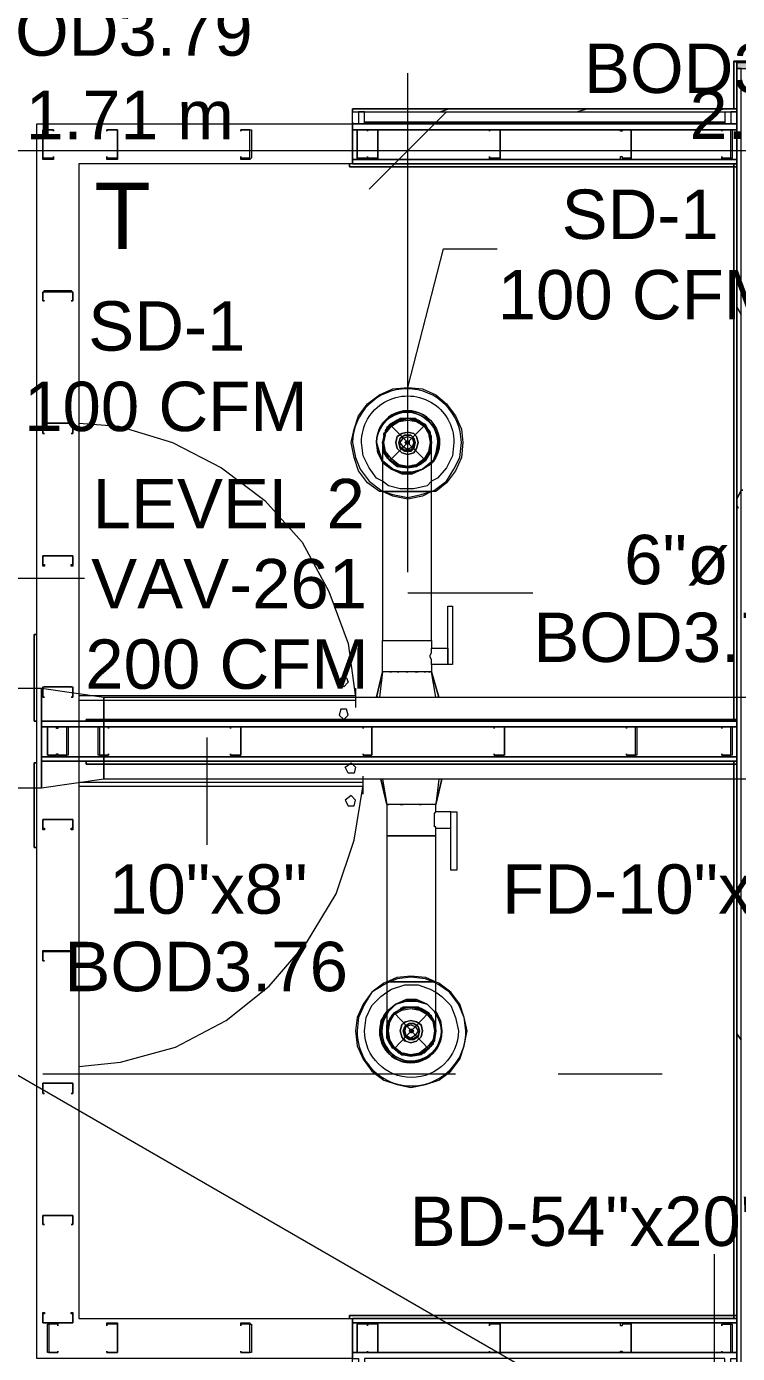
# Model space of a CAD drawing. Header units: metres. Extents: x -2 to 207, y -8 to 52.
# Drawn here: x 52.139 to 54.327, y 40.708 to 44.789 of the extents above; entities that cross this region are included whole.
import ezdxf

# ---------------------------------------------------------------- set-up
doc = ezdxf.new("R2010")
doc.units = ezdxf.units.M
doc.layers.add('HVAC - Ductos', color=5, linetype='Continuous', lineweight=0)
doc.layers.add('PDF_Text', color=7, linetype='Continuous', lineweight=0)
doc.layers.add('PDF_Geometry', color=7, linetype='Continuous', lineweight=0, true_color=0xaaaaaa)
doc.layers.add('PDF_Solid Fills', color=7, linetype='Continuous', lineweight=0, true_color=0xffffff)
doc.styles.add('PDF Helvetica', font='')
doc.styles.get('PDF Helvetica').set_extended_font_data('Helvetica')

msp = doc.modelspace()

# ---------------------------------------------------------------- hatches: boundary and pattern name
at = {"layer": 'PDF_Solid Fills', "lineweight": 0, "transparency": 33554559}
msp.add_hatch(color=256, dxfattribs=at).paths.add_polyline_path([(54.3245, 44.6597), (57.2019, 44.6597), (57.2019, 44.4764), (57.202, 44.4764), (57.2155, 44.481), (57.2201, 44.6595), (57.2201, 44.6597), (57.2155, 44.6597), (57.2064, 44.6505), (57.2064, 44.6551), (57.211, 44.6597), (57.2155, 44.678), (54.3245, 44.678)])

# ---------------------------------------------------------------- linework, layer by layer
at = {"layer": 'HVAC - Ductos', "lineweight": 0}
for points in [[(53.312, 43.111), (53.312, 44.4077), (53.312, 44.6459)], [(53.4311, 44.5268), (53.312, 44.4077), (53.1929, 44.2886)], [(7.582, 44.4077), (9.0436, 44.4077), (12.4157, 44.4077), (13.1718, 44.4077), (14.67, 44.4077), (18.0558, 44.4077), (21.6112, 44.4077), (22.3672, 44.4077), (24.0807, 44.4077), (25.9547, 44.4077), (28.3097, 44.4077), (31.2786, 44.4077), (32.8868, 44.4077), (36.7996, 44.4077), (40.607, 44.4077), (44.0845, 44.4077), (47.0625, 44.4077), (48.5791, 44.4077), (49.2022, 44.4077), (51.5984, 44.4077), (53.312, 44.4077), (55.6808, 44.4077), (58.6359, 44.4077)], [(53.312, 43.6792), (53.422, 44.1053), (53.5869, 44.1053)], [(53.2387, 43.5325), (53.2341, 43.5097), (53.2433, 43.4775), (53.257, 43.4547), (53.2799, 43.4363), (53.312, 43.4317), (53.3395, 43.4363), (53.3669, 43.4547), (53.3395, 43.4363), (53.312, 43.4317), (53.2799, 43.4363), (53.257, 43.4547), (53.2387, 43.4775), (53.2341, 43.5097), (53.2433, 43.5371), (53.257, 43.5646), (53.2799, 43.5784), (53.2845, 43.5784), (53.312, 43.583), (53.3349, 43.5784), (53.312, 43.583), (53.2845, 43.5784)], [(53.3624, 43.5646), (53.3441, 43.5784), (53.3395, 43.5784), (53.312, 43.583), (53.2937, 43.583), (53.2753, 43.5738), (53.257, 43.5646), (53.2433, 43.5463), (53.2387, 43.5279), (53.2341, 43.5097), (53.2341, 43.5005), (53.2387, 43.4867), (53.2433, 43.4684), (53.257, 43.4547), (53.2433, 43.4775), (53.2387, 43.4775), (53.2387, 43.4821)], [(53.2433, 43.5417), (53.2387, 43.5371), (53.2387, 43.5325), (53.2387, 43.5371), (53.2433, 43.5417), (53.2433, 43.5463), (53.257, 43.5646), (53.2753, 43.5738), (53.2799, 43.5784), (53.2845, 43.5784), (53.2937, 43.583), (53.312, 43.583), (53.3303, 43.583), (53.3395, 43.5784)], [(53.2387, 43.5371), (53.2433, 43.5417), (53.257, 43.56), (53.2799, 43.5738)], [(53.2433, 43.5417), (53.257, 43.56)], [(53.2845, 43.4363), (53.2799, 43.4363), (53.2799, 43.4409), (53.257, 43.4547), (53.2753, 43.4409), (53.2937, 43.4363), (53.312, 43.4317), (53.3303, 43.4363), (53.3486, 43.4409), (53.3669, 43.4547), (53.3761, 43.4684), (53.3853, 43.4867), (53.3853, 43.5005), (53.3853, 43.5097), (53.3853, 43.5279), (53.3761, 43.5463), (53.3669, 43.5646), (53.3486, 43.5738), (53.3303, 43.583), (53.312, 43.583), (53.2799, 43.5784), (53.257, 43.5646)], [(53.2799, 43.5784), (53.2845, 43.5784)], [(53.3441, 43.5784), (53.3395, 43.5784), (53.3349, 43.5784), (53.3395, 43.5784), (53.3441, 43.5784), (53.3486, 43.5738), (53.3669, 43.5646), (53.3761, 43.5463), (53.3807, 43.5417), (53.3807, 43.5371), (53.3807, 43.5325), (53.3807, 43.5371), (53.3807, 43.5417)], [(53.3807, 43.5371), (53.3669, 43.5646), (53.3395, 43.5784)], [(53.3441, 43.5738), (53.3624, 43.56), (53.3761, 43.5417)], [(53.3669, 43.56), (53.3807, 43.5417), (53.3807, 43.5371), (53.3853, 43.5097), (53.3807, 43.5325), (53.3853, 43.5097), (53.3807, 43.4821), (53.3807, 43.4775), (53.3669, 43.4547), (53.3807, 43.4775)], [(53.2387, 43.5371), (53.2387, 43.5279), (53.2341, 43.5097), (53.2341, 43.5005)], [(53.2433, 43.4821), (53.2387, 43.5097), (53.2433, 43.5325)], [(53.3853, 43.5005), (53.3853, 43.5097), (53.3853, 43.5279), (53.3807, 43.5371)], [(53.3853, 43.5097), (53.3807, 43.4775), (53.3853, 43.5097)], [(53.2341, 43.5051), (53.2341, 43.5005), (53.2341, 43.4821), (53.2341, 43.4547), (53.2341, 43.418), (53.2341, 43.3768), (53.2341, 43.3584), (53.2387, 43.3584), (53.2433, 43.3584), (53.257, 43.3584), (53.2753, 43.3584), (53.2937, 43.3584), (53.312, 43.3584), (53.3303, 43.3584), (53.3486, 43.3584), (53.3669, 43.3584), (53.3761, 43.3584), (53.3853, 43.3584), (53.3853, 43.3997), (53.3853, 43.4409), (53.3853, 43.473), (53.3853, 43.4959), (53.3853, 43.5051)], [(53.3761, 43.4775), (53.3624, 43.4547), (53.3441, 43.4409), (53.3395, 43.4363), (53.3349, 43.4363)], [(53.3349, 43.4409), (53.312, 43.4363), (53.2845, 43.4409)], [(53.3853, 43.3905), (53.3715, 43.3768), (53.3303, 43.3676), (53.2891, 43.3676), (53.2524, 43.3768), (53.2341, 43.3905)], [(51.0761, 42.6941), (51.4701, 43.0927), (52.3178, 43.0927)], [(53.312, 43.0469), (53.6969, 43.0469)], [(53.3853, 42.827), (53.3853, 42.8315), (53.3853, 42.8407), (53.3807, 42.8499), (53.3807, 42.8545), (53.3853, 42.8637), (53.3853, 42.8728), (53.3853, 42.8773)], [(53.2341, 42.804), (53.2249, 42.7262)], [(53.257, 42.804), (53.2616, 42.804)], [(53.3074, 42.804), (53.312, 42.804)], [(53.3624, 42.804), (53.3669, 42.804)], [(53.3761, 42.804), (53.3807, 42.804)], [(53.4082, 42.7262), (53.3853, 42.804), (53.4082, 42.7262)], [(53.399, 42.7262), (53.3853, 42.804)], [(53.2203, 42.7262), (53.2157, 42.7262), (53.2203, 42.7262)], [(53.2203, 42.7262), (53.2157, 42.7262), (53.2203, 42.7262)], [(53.2295, 42.7262), (53.2341, 42.7262)], [(53.2387, 42.7262), (53.257, 42.7262), (53.2616, 42.7262), (53.2661, 42.7262), (53.2753, 42.7262), (53.2891, 42.7262), (53.2937, 42.7262)], [(53.2982, 42.7262), (53.3212, 42.7262), (53.3258, 42.7262), (53.3303, 42.7262), (53.3441, 42.7262), (53.3532, 42.7262), (53.3578, 42.7262), (53.3669, 42.7262), (53.3807, 42.7262)], [(53.3853, 42.7262), (53.3944, 42.7262), (53.399, 42.7262), (53.4036, 42.7262), (53.4082, 42.7262), (53.4036, 42.7262)], [(52.6935, 42.6024), (52.6935, 42.2726)], [(53.4128, 42.4742), (53.4174, 42.4742), (53.399, 42.3963), (53.3944, 42.3963), (53.3899, 42.3963), (53.3761, 42.3963), (53.3624, 42.3963), (53.3441, 42.3963), (53.3212, 42.3963), (53.3028, 42.3963), (53.2845, 42.3963), (53.2707, 42.3963), (53.257, 42.3963), (53.2524, 42.3963), (53.2479, 42.3963), (53.2479, 42.3001), (53.257, 42.3001), (53.2707, 42.3001), (53.2845, 42.3001), (53.3028, 42.3001), (53.3212, 42.3001), (53.3441, 42.3001), (53.3624, 42.3001), (53.3761, 42.3001), (53.3899, 42.3001), (53.3944, 42.3001), (53.399, 42.3001), (53.3944, 42.3001), (53.3899, 42.3001), (53.3761, 42.3001), (53.3624, 42.3001), (53.3441, 42.3001), (53.3212, 42.3001), (53.3028, 42.3001), (53.2845, 42.3001), (53.2707, 42.3001), (53.257, 42.3001), (53.2479, 42.3001), (53.2479, 41.8511), (53.2387, 41.8465), (53.202, 41.819), (53.1745, 41.7823), (53.1562, 41.7411), (53.1517, 41.6999), (53.1562, 41.6541), (53.1745, 41.6128), (53.202, 41.5762), (53.2387, 41.5486), (53.2799, 41.5349), (53.3212, 41.5258), (53.3669, 41.5349), (53.4082, 41.5486), (53.4448, 41.5762), (53.4724, 41.6128), (53.4861, 41.6541), (53.4952, 41.6999), (53.4861, 41.7411), (53.4724, 41.7823), (53.4448, 41.819), (53.4082, 41.8465), (53.399, 41.8511), (53.399, 42.3001), (53.399, 42.323), (53.4448, 42.323), (53.4448, 42.3275), (53.4448, 42.3321), (53.4448, 42.3367), (53.4448, 42.3413), (53.4448, 42.3505), (53.4448, 42.3551), (53.4448, 42.3597), (53.4448, 42.3688), (53.4448, 42.3733), (53.399, 42.3733), (53.399, 42.3963), (53.3944, 42.3963), (53.3899, 42.3963)], [(53.2479, 42.4742), (53.2387, 42.4742), (53.2341, 42.4742), (53.2295, 42.4742)], [(53.2295, 42.4742), (53.2479, 42.3963), (53.2295, 42.4742)], [(53.2341, 42.4742), (53.2479, 42.3963), (53.2524, 42.3963)], [(53.2707, 42.4742), (53.2524, 42.4742)], [(53.4082, 42.4742), (53.399, 42.3963), (53.4174, 42.4742), (53.4128, 42.4742), (53.4082, 42.4742), (53.3944, 42.4742), (53.3761, 42.4742), (53.3715, 42.4742), (53.3669, 42.4742), (53.3578, 42.4742), (53.3441, 42.4742), (53.3395, 42.4742), (53.3349, 42.4742), (53.312, 42.4742), (53.3074, 42.4742), (53.3028, 42.4742), (53.2891, 42.4742), (53.2799, 42.4742), (53.2753, 42.4742)], [(53.3258, 42.3963), (53.3212, 42.3963)], [(53.3761, 42.3963), (53.3715, 42.3963)], [(53.399, 42.323), (53.399, 42.3275), (53.3944, 42.3275), (53.3944, 42.3367), (53.3944, 42.3459), (53.3944, 42.3551), (53.3944, 42.3597), (53.3944, 42.3688), (53.399, 42.3733)], [(53.2479, 41.8511), (53.2799, 41.8648), (53.3212, 41.8694), (53.3669, 41.8648), (53.399, 41.8511)], [(53.399, 41.8465), (53.3669, 41.8602), (53.3212, 41.8648), (53.2799, 41.8602), (53.2479, 41.8465)], [(53.399, 41.6999), (53.399, 41.7044), (53.399, 41.7228), (53.399, 41.7549), (53.399, 41.7915), (53.399, 41.8327), (53.399, 41.8511), (53.3944, 41.8511), (53.3899, 41.8511), (53.3761, 41.8511), (53.3624, 41.8511), (53.3441, 41.8511), (53.3212, 41.8511), (53.3028, 41.8511), (53.2845, 41.8511), (53.2707, 41.8511), (53.257, 41.8511), (53.2479, 41.8511), (53.2479, 41.8053), (53.2479, 41.7686), (53.2479, 41.7365), (53.2479, 41.7136), (53.2479, 41.6999)], [(53.2479, 41.8511), (53.257, 41.8511), (53.2707, 41.8511), (53.2845, 41.8511), (53.3028, 41.8511), (53.3212, 41.8511), (53.3441, 41.8511), (53.3624, 41.8511), (53.3761, 41.8511), (53.3899, 41.8511), (53.3944, 41.8511), (53.399, 41.8511)], [(53.2479, 41.819), (53.2616, 41.8281), (53.3028, 41.8419), (53.3441, 41.8419), (53.3807, 41.8281), (53.399, 41.819)], [(53.3532, 41.7686), (53.3486, 41.7686), (53.3212, 41.7732), (53.3532, 41.7686), (53.3212, 41.7732), (53.3028, 41.7686), (53.2845, 41.764), (53.2707, 41.7503), (53.257, 41.7365), (53.2524, 41.7182), (53.2479, 41.6999), (53.2524, 41.6815), (53.257, 41.6633), (53.2707, 41.6449), (53.2845, 41.6357), (53.3028, 41.6266), (53.3212, 41.6266), (53.3395, 41.6266), (53.3578, 41.6357), (53.3761, 41.6449), (53.3532, 41.6266), (53.3212, 41.622), (53.2937, 41.6266), (53.2937, 41.6311), (53.2707, 41.6449), (53.257, 41.6678)], [(53.2982, 41.6266), (53.3212, 41.622), (53.3486, 41.6266), (53.3532, 41.6311), (53.3761, 41.6449), (53.3624, 41.6311), (53.3441, 41.6266), (53.3212, 41.622), (53.3028, 41.6266), (53.2845, 41.6311), (53.2707, 41.6449), (53.257, 41.6587), (53.2479, 41.677), (53.2479, 41.6999), (53.2479, 41.7044), (53.2479, 41.7182), (53.257, 41.7365), (53.2707, 41.7549), (53.2845, 41.764), (53.3028, 41.7732), (53.3212, 41.7732), (53.2937, 41.7686), (53.3212, 41.7732), (53.2982, 41.7686), (53.2937, 41.7686), (53.2891, 41.7686)], [(53.257, 41.7319), (53.2707, 41.7503), (53.2937, 41.764)], [(53.3441, 41.7732), (53.3212, 41.7732)], [(53.3212, 41.7732), (53.3395, 41.7686)], [(53.3395, 41.7686), (53.3578, 41.764)], [(53.3624, 41.764), (53.3441, 41.7732)], [(53.3532, 41.764), (53.3761, 41.7503), (53.3899, 41.7319), (53.3944, 41.7273), (53.3944, 41.7228)], [(53.3578, 41.764), (53.3761, 41.7503)], [(53.3761, 41.7549), (53.3624, 41.764)], [(53.3899, 41.7365), (53.3761, 41.7549)], [(53.2524, 41.6724), (53.2479, 41.6999), (53.2524, 41.6678), (53.2524, 41.6724), (53.2479, 41.6999), (53.2524, 41.7228), (53.2524, 41.7273), (53.2524, 41.7319)], [(53.3761, 41.7503), (53.3853, 41.7365)], [(53.3853, 41.7365), (53.3944, 41.7182)], [(53.3944, 41.7182), (53.3899, 41.7365)], [(53.3899, 41.7228), (53.3944, 41.6999), (53.3899, 41.6724)], [(53.399, 41.6999), (53.3944, 41.7273), (53.399, 41.6999)], [(53.399, 41.7044), (53.3944, 41.7182), (53.3944, 41.6999)], [(53.2937, 41.6311), (53.2845, 41.6311), (53.2707, 41.6449), (53.257, 41.6587), (53.2524, 41.6678), (53.2524, 41.6724), (53.2479, 41.677), (53.2479, 41.6999), (53.2479, 41.7044)], [(53.2524, 41.6678), (53.2524, 41.6724)], [(53.399, 41.7044), (53.399, 41.6999), (53.3944, 41.677), (53.3944, 41.6724), (53.3944, 41.6678), (53.3899, 41.6678), (53.3899, 41.6587), (53.3761, 41.6449), (53.3624, 41.6311), (53.3532, 41.6311), (53.3532, 41.6266), (53.3486, 41.6266), (53.3441, 41.6266), (53.3212, 41.622), (53.3028, 41.6266), (53.2937, 41.6266)], [(53.3944, 41.6815), (53.3853, 41.6633)], [(53.3944, 41.6724), (53.3944, 41.6678), (53.3899, 41.6678)], [(53.3944, 41.6999), (53.3944, 41.6815)], [(53.3944, 41.6678), (53.399, 41.6999)], [(53.399, 41.7044), (53.399, 41.6999)], [(53.2661, 41.6449), (53.2524, 41.6678), (53.2707, 41.6449), (53.2937, 41.6266)], [(53.2891, 41.6311), (53.2707, 41.6449)], [(53.3486, 41.6311), (53.3212, 41.6266), (53.2982, 41.6311)], [(53.3532, 41.6311), (53.3532, 41.6266), (53.3486, 41.6266)], [(53.3899, 41.6678), (53.3761, 41.6449), (53.3532, 41.6311)], [(53.3761, 41.6449), (53.3944, 41.6678)], [(53.3853, 41.6633), (53.3761, 41.6449)], [(54.2559, 40.3162), (54.2559, 41.0126)]]:
    msp.add_lwpolyline(points, dxfattribs=at)
for points in [[(53.1425, 43.5097), (53.1517, 43.4638), (53.1653, 43.4271), (53.1929, 43.3905), (53.2295, 43.363), (53.2341, 43.3584), (53.2249, 43.3584), (53.1883, 43.3859), (53.1608, 43.4226), (53.1471, 43.4638), (53.1379, 43.5097), (53.1471, 43.5509), (53.1608, 43.5921), (53.1883, 43.6287), (53.2249, 43.6562), (53.2661, 43.6746), (53.312, 43.6792), (53.3578, 43.6746), (53.399, 43.6562), (53.4311, 43.6287), (53.4586, 43.5921), (53.477, 43.5509), (53.4815, 43.5097), (53.477, 43.4638), (53.4586, 43.4226), (53.4311, 43.3859), (53.399, 43.3584), (53.3853, 43.3584), (53.3944, 43.363), (53.4311, 43.3905), (53.454, 43.4271), (53.4724, 43.4638), (53.477, 43.5097, 0.986375)], [(53.3899, 43.4501), (53.4036, 43.4775), (53.4082, 43.5097, 1.01795), (53.2157, 43.5097), (53.2249, 43.4775), (53.2341, 43.4547, -1.368432), (53.4036, 43.5097), (53.399, 43.4775), (53.3899, 43.4547, 1.331091), (53.2157, 43.5097, -1.396797)], [(53.2479, 41.7595), (53.2295, 41.7319), (53.2249, 41.6999, 1.018622), (53.4174, 41.6999), (53.4128, 41.7319), (53.399, 41.7503, -1.353172), (53.2295, 41.6999), (53.2341, 41.7319), (53.2479, 41.7503, 1.353213), (53.4174, 41.6999, -1.435647)]]:
    msp.add_lwpolyline(points, format="xyb", close=True, dxfattribs=at)
for points in [[(53.2341, 43.3905), (53.2157, 43.3997), (53.1929, 43.4317), (53.1745, 43.4684), (53.1699, 43.5097, -1.008127), (53.454, 43.5097), (53.4494, 43.4684), (53.4311, 43.4317), (53.4036, 43.3997), (53.3853, 43.3905)], [(53.2479, 41.8465), (53.2387, 41.8419), (53.202, 41.819), (53.1791, 41.7823), (53.1608, 41.7411), (53.1562, 41.6999, 1.01401), (53.4906, 41.6999), (53.4861, 41.7411), (53.4678, 41.7823), (53.4402, 41.819), (53.4082, 41.8419), (53.399, 41.8465)], [(53.399, 41.819), (53.4174, 41.8053), (53.4448, 41.7777), (53.4586, 41.7411), (53.4678, 41.6999, -0.994592), (53.1791, 41.6999), (53.1837, 41.7411), (53.202, 41.7777), (53.2295, 41.8053), (53.2479, 41.819)]]:
    msp.add_lwpolyline(points, format="xyb", dxfattribs=at)
for points in [[(53.3807, 43.4913), (53.3761, 43.473), (53.3624, 43.4547), (53.3486, 43.4455), (53.3303, 43.4363), (53.312, 43.4363), (53.2937, 43.4363), (53.2753, 43.4455), (53.257, 43.4547), (53.2479, 43.473), (53.2387, 43.4913), (53.2387, 43.5097), (53.2387, 43.5279), (53.2479, 43.5463), (53.257, 43.56), (53.2753, 43.5738), (53.2937, 43.5784), (53.312, 43.583), (53.3303, 43.5784), (53.3486, 43.5738), (53.3624, 43.56), (53.3761, 43.5463), (53.3807, 43.5279), (53.3853, 43.5097)], [(53.3761, 43.4821), (53.3624, 43.4593), (53.3395, 43.4409), (53.312, 43.4363), (53.2845, 43.4409), (53.2616, 43.4593), (53.2433, 43.4821), (53.2387, 43.5097), (53.2433, 43.5371), (53.2616, 43.56), (53.2845, 43.5738), (53.312, 43.5784), (53.3395, 43.5738), (53.3624, 43.56), (53.3761, 43.5371), (53.3807, 43.5097)], [(53.2157, 43.5097), (53.2203, 43.4775), (53.2341, 43.4501), (53.2203, 43.4775)], [(53.2799, 43.5279), (53.2753, 43.5097), (53.2799, 43.5279), (53.2937, 43.5371), (53.312, 43.5417), (53.3303, 43.5371), (53.3395, 43.5279), (53.3441, 43.5097), (53.3395, 43.5279), (53.3303, 43.5371), (53.312, 43.5417), (53.2937, 43.5371)], [(53.3395, 43.4913), (53.3441, 43.5097), (53.3395, 43.4913), (53.3303, 43.4775), (53.312, 43.473), (53.2937, 43.4775), (53.2799, 43.4913), (53.2753, 43.5097), (53.2799, 43.4913), (53.2937, 43.4775), (53.312, 43.473), (53.3303, 43.4775)], [(53.2891, 43.5233), (53.2845, 43.5097), (53.2891, 43.5233), (53.3028, 43.5325), (53.3212, 43.5325), (53.3303, 43.5233), (53.3349, 43.5097), (53.3303, 43.5233), (53.3212, 43.5325), (53.3028, 43.5325)], [(53.3303, 43.4959), (53.3349, 43.5097), (53.3303, 43.4913), (53.3212, 43.4821), (53.3028, 43.4821), (53.2891, 43.4913), (53.2845, 43.5097), (53.2891, 43.4959), (53.3028, 43.4867), (53.3212, 43.4867)], [(53.3258, 43.4959), (53.312, 43.4867), (53.2982, 43.4959), (53.2891, 43.5097), (53.2982, 43.5233), (53.312, 43.5279), (53.3258, 43.5233), (53.3303, 43.5097)], [(53.312, 43.5051), (53.3166, 43.5097), (53.3166, 43.5051), (53.3074, 43.5051), (53.3028, 43.5097), (53.3074, 43.5142), (53.3166, 43.5142), (53.3166, 43.5097), (53.312, 43.5142), (53.3074, 43.5142), (53.3074, 43.5097), (53.3074, 43.5051)], [(53.2387, 43.4501), (53.2661, 43.4271), (53.2937, 43.418), (53.3258, 43.418), (53.3578, 43.4271), (53.3853, 43.4501), (53.3899, 43.4547), (53.3853, 43.4501), (53.3578, 43.4271), (53.3258, 43.418), (53.2937, 43.418), (53.2661, 43.4271), (53.2387, 43.4501), (53.2341, 43.4547)], [(53.3853, 43.4455), (53.3578, 43.4271), (53.3258, 43.4135), (53.2937, 43.4135), (53.2616, 43.4271), (53.2387, 43.4455), (53.2341, 43.4501), (53.2387, 43.4455), (53.2616, 43.4271), (53.2937, 43.4135), (53.3258, 43.4135), (53.3578, 43.4271), (53.3853, 43.4455), (53.3899, 43.4501)], [(53.3578, 43.3447), (53.312, 43.3355), (53.2661, 43.3447), (53.2341, 43.3584), (53.2661, 43.3493), (53.312, 43.3401), (53.3532, 43.3493), (53.3853, 43.3584)], [(53.2341, 42.9003), (53.2387, 42.9003), (53.2433, 42.9003), (53.257, 42.9003), (53.2753, 42.9003), (53.2937, 42.9003), (53.312, 42.9003), (53.3303, 42.9003), (53.3486, 42.9003), (53.3669, 42.9003), (53.3761, 42.9003), (53.3853, 42.9003), (53.3853, 42.8773), (53.4357, 42.8773), (53.4357, 42.8728), (53.4357, 42.8682), (53.4357, 42.8637), (53.4357, 42.8591), (53.4357, 42.8545), (53.4357, 42.8453), (53.4357, 42.8407), (53.4357, 42.8361), (53.4357, 42.8315), (53.4357, 42.827), (53.4357, 43.0057), (53.4494, 43.0057), (53.4494, 42.827), (53.4357, 42.827), (53.3853, 42.827), (53.3853, 42.804), (53.3807, 42.804), (53.3761, 42.804), (53.3669, 42.804), (53.3486, 42.804), (53.3303, 42.804), (53.312, 42.804), (53.2937, 42.804), (53.2753, 42.804), (53.257, 42.804), (53.2433, 42.804), (53.2387, 42.804), (53.2341, 42.804), (53.2341, 42.9003), (53.2387, 42.9003), (53.2433, 42.9003), (53.257, 42.9003), (53.2753, 42.9003), (53.2937, 42.9003), (53.312, 42.9003), (53.3303, 42.9003), (53.3486, 42.9003), (53.3669, 42.9003), (53.3761, 42.9003), (53.3853, 42.9003), (53.3853, 43.3584), (53.3761, 43.3584), (53.3669, 43.3584), (53.3486, 43.3584), (53.3303, 43.3584), (53.312, 43.3584), (53.2937, 43.3584), (53.2753, 43.3584), (53.257, 43.3584), (53.2433, 43.3584), (53.2387, 43.3584), (53.2341, 43.3584)], [(53.2341, 42.804), (53.2157, 42.7262)], [(53.2845, 42.804), (53.2799, 42.804)], [(53.3441, 42.804), (53.3395, 42.804), (53.3349, 42.804), (53.3395, 42.804)], [(51.2731, 42.7537), (52.1849, 42.7537), (52.1849, 42.4467), (51.2731, 42.4467)], [(52.1849, 42.7537), (52.3773, 42.7262), (52.3773, 42.4742), (52.1849, 42.4467)], [(52.3773, 42.7262), (54.3612, 42.7262), (54.3612, 42.4742), (52.3773, 42.4742)], [(53.2891, 42.3963), (53.2937, 42.3963), (53.2982, 42.3963), (53.2937, 42.3963)], [(53.3486, 42.3963), (53.3532, 42.3963)], [(53.4632, 42.1947), (53.4448, 42.1947), (53.4448, 42.3733), (53.4632, 42.3733)], [(51.5572, 41.8831), (54.1779, 40.3712), (53.4906, 39.1846), (50.8699, 40.6965)], [(53.2524, 41.7595), (53.2479, 41.7503), (53.2524, 41.7595), (53.2753, 41.7823), (53.3074, 41.7915), (53.3395, 41.7915), (53.3715, 41.7823), (53.3944, 41.7595), (53.3715, 41.7823), (53.3395, 41.7961), (53.3074, 41.7961), (53.2753, 41.7823), (53.2479, 41.7595), (53.2753, 41.7823)], [(53.3944, 41.7595), (53.3715, 41.7823), (53.3395, 41.7915), (53.3074, 41.7915), (53.2753, 41.7823), (53.3074, 41.7961), (53.3395, 41.7961), (53.3715, 41.7823), (53.3944, 41.7595), (53.399, 41.7595), (53.3944, 41.7595), (53.399, 41.7503)], [(53.2524, 41.7273), (53.2707, 41.7549), (53.2937, 41.7686), (53.2707, 41.7549), (53.2524, 41.7273), (53.2479, 41.6999)], [(53.257, 41.7273), (53.2707, 41.7503), (53.2937, 41.764), (53.3212, 41.7686), (53.3486, 41.764), (53.3715, 41.7503), (53.3899, 41.7273), (53.3944, 41.6999), (53.3899, 41.6724), (53.3715, 41.6495), (53.3486, 41.6311), (53.3212, 41.6266), (53.2937, 41.6311), (53.2707, 41.6495), (53.257, 41.6724), (53.2524, 41.6999)], [(53.3761, 41.7549), (53.3944, 41.7273), (53.3761, 41.7549), (53.3532, 41.7686)], [(53.4174, 41.6999), (53.4128, 41.7319), (53.399, 41.7595), (53.4128, 41.7319)], [(53.2937, 41.7182), (53.2891, 41.6999), (53.2937, 41.7182), (53.3028, 41.7273), (53.3212, 41.7319), (53.3395, 41.7273), (53.3532, 41.7182), (53.3578, 41.6999), (53.3532, 41.7182), (53.3395, 41.7273), (53.3212, 41.7319), (53.3074, 41.7273)], [(53.3028, 41.7136), (53.2982, 41.6999), (53.3028, 41.7136), (53.3166, 41.7228), (53.3303, 41.7228), (53.3441, 41.7136), (53.3486, 41.6999), (53.3441, 41.7136), (53.3303, 41.7228), (53.3166, 41.7228)], [(53.3074, 41.7136), (53.3212, 41.7182), (53.3349, 41.7136), (53.3441, 41.6999), (53.3349, 41.6861), (53.3212, 41.677), (53.3074, 41.6861), (53.3028, 41.6999)], [(53.3532, 41.6815), (53.3578, 41.6999), (53.3532, 41.6815), (53.3395, 41.6678), (53.3212, 41.6633), (53.3028, 41.6678), (53.2937, 41.6815), (53.2891, 41.6999), (53.2937, 41.6815), (53.3074, 41.6678), (53.3212, 41.6633), (53.3395, 41.6678)], [(53.3441, 41.6861), (53.3486, 41.6999), (53.3441, 41.6815), (53.3303, 41.6724), (53.3166, 41.6724), (53.3028, 41.6815), (53.2982, 41.6999), (53.3028, 41.6861), (53.3166, 41.677), (53.3303, 41.677)], [(53.3212, 41.7044), (53.3166, 41.6999), (53.3212, 41.7044), (53.3258, 41.7044), (53.3303, 41.6999), (53.3258, 41.6953), (53.3212, 41.6953), (53.3166, 41.6999), (53.3212, 41.6953), (53.3258, 41.6953), (53.3258, 41.6999), (53.3258, 41.7044)], [(53.3944, 41.677), (53.399, 41.6999), (53.3944, 41.6724), (53.3899, 41.6678), (53.3761, 41.6449), (53.3899, 41.6587)], [(53.2891, 41.6311), (53.2937, 41.6266), (53.2982, 41.6266), (53.2937, 41.6266)]]:
    msp.add_lwpolyline(points, close=True, dxfattribs=at)
at = {"layer": 'PDF_Geometry', "lineweight": 0}
for points in [[(54.6911, 44.678), (54.3245, 44.678), (54.3154, 44.6826), (54.3154, 44.5359), (54.3154, 44.6826), (54.6911, 44.6826), (54.6911, 44.678), (54.3245, 44.678), (54.3245, 44.5359), (53.1425, 44.5359), (53.1425, 44.5268), (54.3245, 44.5268), (54.3062, 44.5268), (54.3062, 44.4901), (54.3245, 44.4901)], [(53.1425, 44.5268), (53.1425, 44.5359), (54.3245, 44.5359), (54.3245, 44.678), (54.3245, 44.6597), (54.3245, 44.4626), (54.3245, 40.4949), (54.3245, 40.6461), (53.1425, 40.6461), (53.1425, 40.6553), (54.3245, 40.6553), (54.3062, 40.6553), (54.3062, 40.6919), (54.3245, 40.6919)], [(55.7036, 44.678), (55.7036, 44.6826), (57.4401, 44.6826), (57.4401, 44.678), (55.7036, 44.678), (54.6911, 44.678), (54.6911, 44.6826), (54.3154, 44.6826), (54.3245, 44.678), (57.2155, 44.678), (57.2155, 44.6597), (57.2201, 44.6597), (57.2201, 44.4764), (57.2155, 44.4764)], [(57.2201, 44.678), (54.3245, 44.678), (57.2201, 44.678)], [(54.3245, 44.678), (54.3245, 40.4949), (54.3245, 44.678)], [(54.3245, 44.6597), (54.3245, 44.4626)], [(53.4402, 44.5359), (53.4128, 44.5268)], [(53.8664, 44.5359), (53.8343, 44.5268)], [(54.2879, 44.5359), (54.2559, 44.5268)], [(53.1791, 44.5268), (54.2879, 44.5268), (54.2879, 44.4901), (53.1791, 44.4901), (53.1791, 44.5268), (53.1608, 44.5268), (53.1608, 44.4901), (53.1425, 44.4901), (53.1425, 44.4718), (54.3245, 44.4718), (53.1425, 44.4718), (53.1425, 44.3802), (54.3245, 44.3802), (53.1425, 44.3802), (53.1425, 44.3664), (54.3245, 44.3664), (53.1425, 44.3664), (53.1425, 44.4901), (53.1425, 44.5268), (53.1608, 44.5268), (53.1608, 44.4901)], [(54.3245, 44.4901), (53.1425, 44.4901), (54.3245, 44.4901)], [(54.2879, 44.4901), (53.1791, 44.4901)], [(54.2879, 44.5268), (54.3062, 44.5268), (54.3062, 44.4901)], [(53.1425, 44.3664), (54.3245, 44.3664), (53.1425, 44.3664)], [(52.2994, 43.5692), (52.4231, 43.56), (52.5881, 43.5097), (52.7393, 43.4317), (52.8722, 43.331), (52.9867, 43.2026), (53.0692, 43.0515), (53.1287, 42.8911), (53.1517, 42.7262)], [(53.1517, 42.7537), (53.1517, 42.6941)], [(53.1517, 42.7308), (52.2994, 42.7308)], [(52.2994, 42.717), (53.1517, 42.717)], [(54.3245, 42.6528), (52.1849, 42.6528), (54.3245, 42.6528)], [(52.1849, 42.5291), (54.3245, 42.5291), (52.1849, 42.5291)], [(52.2994, 42.465), (53.1745, 42.465)], [(52.2994, 41.5899), (52.4277, 41.6036), (52.5973, 41.6495), (52.753, 41.7319), (52.8859, 41.8373), (53.0004, 41.9702), (53.092, 42.1214), (53.1471, 42.2863), (53.1745, 42.4559)], [(53.1745, 42.4513), (52.2994, 42.4513)], [(53.1745, 42.4283), (53.1745, 42.4834)], [(53.4586, 41.567), (52.1895, 41.567)], [(54.0954, 41.567), (53.7747, 41.567)], [(53.1608, 40.6919), (53.1608, 40.6553), (53.1425, 40.6553), (53.1425, 40.6919), (53.1425, 40.7102), (54.3245, 40.7102), (53.1425, 40.7102), (53.1425, 40.8019), (54.3245, 40.8019), (53.1425, 40.8019), (53.1425, 40.8156), (54.3245, 40.8156), (53.1425, 40.8156), (53.1425, 40.6919), (53.1608, 40.6919), (53.1608, 40.6553), (53.1791, 40.6553), (54.2879, 40.6553), (54.2879, 40.6919), (53.1791, 40.6919), (53.1791, 40.6553)], [(54.3245, 40.8156), (53.1425, 40.8156), (54.3245, 40.8156)]]:
    msp.add_lwpolyline(points, dxfattribs=at)
for points in [[(54.5399, 40.7102), (54.5399, 44.4626), (57.2201, 44.4626), (57.2201, 44.678), (54.3245, 44.678), (54.3245, 44.4626), (54.3245, 40.4949), (54.5399, 40.4949), (57.2201, 40.4949), (57.2201, 40.7102)], [(57.2201, 44.6597), (57.2201, 44.678), (54.3245, 44.678), (54.3245, 44.6597)], [(54.3383, 40.4949), (54.3383, 44.6597), (54.3245, 44.6597), (54.3245, 40.4949)], [(53.1425, 44.3664), (52.2994, 44.3664), (52.2994, 40.8156), (53.1425, 40.8156), (53.1425, 40.6919), (52.1711, 40.6919), (52.1711, 40.8156), (52.1711, 44.4901), (52.2994, 44.4901), (53.1425, 44.4901)], [(53.1425, 44.4947), (53.1425, 44.4901), (54.3245, 44.4901), (53.1425, 44.4901)], [(54.2879, 44.4947), (53.1791, 44.4947)], [(52.1895, 44.3802), (52.1895, 44.3848), (52.1895, 44.4718), (52.2216, 44.4718), (52.2216, 44.4672), (52.2216, 44.4718), (52.1895, 44.4718), (52.1895, 44.3848), (52.2216, 44.3848), (52.2216, 44.3893), (52.2216, 44.3802)], [(52.3864, 44.4672), (52.3864, 44.4718)], [(52.4186, 44.4718), (52.4186, 44.3848), (52.4186, 44.3802), (52.3864, 44.3802), (52.3864, 44.3893), (52.3864, 44.3848), (52.4186, 44.3848), (52.4186, 44.4718), (52.3864, 44.4718)], [(52.7988, 44.4672), (52.7988, 44.4718)], [(52.8263, 44.4718), (52.8309, 44.4718), (52.8309, 44.3848), (52.8263, 44.3802), (52.7988, 44.3802), (52.7988, 44.3893), (52.7988, 44.3848), (52.8263, 44.3848), (52.8263, 44.4718), (52.7988, 44.4718)], [(53.1608, 44.3802), (53.1562, 44.3802), (53.1562, 44.3848), (53.1562, 44.4718), (53.1608, 44.4718), (53.1883, 44.4718), (53.1883, 44.4672), (53.1883, 44.4718), (53.1608, 44.4718), (53.1562, 44.4718), (53.1562, 44.3848), (53.1608, 44.3848), (53.1883, 44.3848), (53.1883, 44.3893), (53.1883, 44.3802)], [(53.1883, 44.3893), (53.1883, 44.3848), (53.2203, 44.3848), (53.2203, 44.4718), (53.1883, 44.4718), (53.1883, 44.4672), (53.1883, 44.4718), (53.2203, 44.4718), (53.2203, 44.3848), (53.2203, 44.3802), (53.1883, 44.3802)], [(53.564, 44.4672), (53.564, 44.4718)], [(53.5915, 44.4718), (53.5961, 44.4718), (53.5961, 44.3848), (53.5961, 44.3802), (53.5915, 44.3802), (53.564, 44.3802), (53.564, 44.3893), (53.564, 44.3848), (53.5915, 44.3848), (53.5961, 44.3848), (53.5961, 44.4718), (53.5915, 44.4718), (53.564, 44.4718)], [(53.9992, 44.4718), (53.9992, 44.3848), (53.9992, 44.3802), (53.9672, 44.3802), (53.9672, 44.3893), (53.9718, 44.3893), (53.9718, 44.3848), (53.9992, 44.3848), (53.9992, 44.4718), (53.9718, 44.4718), (53.9718, 44.4672), (53.9672, 44.4672), (53.9672, 44.4718)], [(54.2787, 44.4672), (54.2787, 44.4718)], [(54.3062, 44.4718), (54.3108, 44.4718), (54.3108, 44.3848), (54.3062, 44.3802), (54.2787, 44.3802), (54.2787, 44.3893), (54.2787, 44.3848), (54.3062, 44.3848), (54.3062, 44.4718), (54.2787, 44.4718)], [(53.1333, 44.3572), (53.1333, 44.3664), (53.1333, 44.3572), (54.3245, 44.3572)], [(54.3245, 44.3664), (53.1425, 44.3664)], [(54.3154, 42.6528), (54.3154, 44.3664)], [(54.3245, 44.3664), (54.3245, 42.6528)], [(52.1895, 43.9724), (52.1941, 43.977), (52.2765, 43.977), (52.2811, 43.9724), (52.2811, 43.9449), (52.2765, 43.9449), (52.2811, 43.9449), (52.2811, 43.9724), (52.2765, 43.9724), (52.1941, 43.9724), (52.1895, 43.9724), (52.1895, 43.9449)], [(52.1941, 43.9449), (52.1895, 43.9449)], [(52.1895, 43.5692), (52.1941, 43.5692), (52.2765, 43.5692), (52.2811, 43.5692), (52.2811, 43.5371), (52.2765, 43.5371), (52.2811, 43.5371), (52.2811, 43.5692), (52.2765, 43.5692), (52.1941, 43.5692), (52.1895, 43.5692), (52.1895, 43.5371)], [(52.1941, 43.5371), (52.1895, 43.5371)], [(52.1895, 43.1614), (52.1941, 43.1614), (52.2765, 43.1614), (52.2811, 43.1614), (52.2811, 43.1294), (52.2765, 43.1294), (52.2765, 43.134), (52.2811, 43.134), (52.2811, 43.1614), (52.2765, 43.1614), (52.1941, 43.1614), (52.1895, 43.1614), (52.1895, 43.134), (52.1941, 43.134), (52.1941, 43.1294), (52.1895, 43.1294)], [(52.1711, 42.6528), (52.162, 42.6528), (52.162, 42.9186), (52.1711, 42.9186), (52.162, 42.9186), (52.162, 42.6528)], [(53.115, 42.7583), (53.1012, 42.772), (53.1058, 42.7857), (53.1241, 42.7857), (53.1287, 42.772)], [(52.1895, 42.7537), (52.1895, 42.7583), (52.1941, 42.7583), (52.2765, 42.7583), (52.2811, 42.7583), (52.2811, 42.7537), (52.2811, 42.7262), (52.2765, 42.7262), (52.2811, 42.7262), (52.2811, 42.7537), (52.2765, 42.7583), (52.1941, 42.7583), (52.1895, 42.7537), (52.1895, 42.7262)], [(52.1941, 42.7262), (52.1895, 42.7262)], [(54.3245, 42.6528), (52.1849, 42.6528), (54.3245, 42.6528), (52.3224, 42.6528), (52.3224, 42.6574), (54.3245, 42.6574), (52.3224, 42.6574), (52.3224, 42.6528)], [(52.1849, 42.6528), (52.1849, 42.6346), (54.3245, 42.6346), (52.1849, 42.6346), (52.1849, 42.5429), (54.3245, 42.5429), (52.1849, 42.5429), (52.1849, 42.5291), (54.3245, 42.5291), (52.3224, 42.5291), (52.3224, 42.52), (54.3245, 42.52), (52.3224, 42.52), (52.3224, 42.5291), (54.3245, 42.5291), (54.3245, 40.8156), (53.1425, 40.8156), (54.3245, 40.8156), (54.3245, 42.5291), (52.1849, 42.5291)], [(53.115, 42.6574), (53.1287, 42.6712), (53.1241, 42.6895), (53.1058, 42.6895), (53.1012, 42.6712)], [(52.2032, 42.5475), (52.2032, 42.6346), (52.2353, 42.6346), (52.2353, 42.63), (52.2307, 42.63), (52.2307, 42.6346), (52.2032, 42.6346), (52.2032, 42.5475), (52.2307, 42.5475), (52.2307, 42.5521), (52.2353, 42.5521), (52.2353, 42.5475)], [(52.2628, 42.5475), (52.2628, 42.6346), (52.2353, 42.6346), (52.2353, 42.63), (52.2353, 42.6346), (52.2628, 42.6346), (52.2673, 42.6346), (52.2673, 42.5475), (52.2628, 42.5475), (52.2353, 42.5475)], [(52.3636, 42.5475), (52.359, 42.5475), (52.359, 42.6346), (52.3636, 42.6346), (52.391, 42.6346), (52.391, 42.63), (52.391, 42.6346), (52.3636, 42.6346), (52.3636, 42.5475), (52.391, 42.5475)], [(52.7668, 42.63), (52.7668, 42.6346)], [(52.7942, 42.6346), (52.7988, 42.6346), (52.7988, 42.5475), (52.7942, 42.5475), (52.7668, 42.5475), (52.7668, 42.5521), (52.7668, 42.5475), (52.7942, 42.5475), (52.7988, 42.5475), (52.7988, 42.6346), (52.7942, 42.6346), (52.7668, 42.6346)], [(53.1745, 42.63), (53.1745, 42.6346)], [(53.202, 42.6346), (53.202, 42.5475), (53.1745, 42.5475), (53.1745, 42.5521), (53.1745, 42.5475), (53.202, 42.5475), (53.202, 42.6346), (53.1745, 42.6346)], [(53.5777, 42.63), (53.5777, 42.6346)], [(53.6098, 42.6346), (53.6098, 42.5475), (53.5777, 42.5475), (53.5777, 42.5521), (53.5777, 42.5475), (53.6098, 42.5475), (53.6098, 42.6346), (53.5777, 42.6346)], [(53.9855, 42.63), (53.9855, 42.6346)], [(54.013, 42.6346), (54.0176, 42.6346), (54.0176, 42.5475), (54.013, 42.5475), (53.9855, 42.5475), (53.9855, 42.5521), (53.9855, 42.5475), (54.013, 42.5475), (54.013, 42.6346), (53.9855, 42.6346)], [(54.2787, 42.63), (54.2787, 42.6346)], [(54.3062, 42.6346), (54.3108, 42.6346), (54.3108, 42.5475), (54.3062, 42.5475), (54.2787, 42.5475), (54.2787, 42.5521), (54.2787, 42.5475), (54.3062, 42.5475), (54.3062, 42.6346), (54.2787, 42.6346)], [(52.2353, 42.5521), (52.2353, 42.5475)], [(52.391, 42.5521), (52.391, 42.5475)], [(54.3154, 40.8156), (54.3154, 42.5291)], [(52.1711, 42.2634), (52.162, 42.2634), (52.162, 42.5246), (52.1711, 42.5246), (52.162, 42.5246), (52.162, 42.2634)], [(53.1379, 42.5246), (53.1517, 42.5108), (53.1471, 42.4925), (53.1287, 42.4925), (53.1195, 42.5108)], [(53.1379, 42.4237), (53.1195, 42.41), (53.1287, 42.3917), (53.1471, 42.3917), (53.1517, 42.41)], [(52.1895, 42.3505), (52.1941, 42.3505), (52.2765, 42.3505), (52.2811, 42.3505), (52.2811, 42.3184), (52.2765, 42.3184), (52.2765, 42.323), (52.2811, 42.323), (52.2811, 42.3505), (52.2765, 42.3505), (52.1941, 42.3505), (52.1895, 42.3505), (52.1895, 42.323), (52.1941, 42.323), (52.1941, 42.3184), (52.1895, 42.3184)], [(52.1895, 41.9427), (52.1895, 41.9473), (52.1941, 41.9473), (52.2765, 41.9473), (52.2811, 41.9473), (52.2811, 41.9427), (52.2811, 41.9152), (52.2765, 41.9152), (52.2811, 41.9152), (52.2811, 41.9427), (52.2765, 41.9427), (52.1941, 41.9427), (52.1895, 41.9427), (52.1895, 41.9152)], [(52.1941, 41.9152), (52.1895, 41.9152)], [(52.1895, 41.5395), (52.1941, 41.5395), (52.2765, 41.5395), (52.2811, 41.5395), (52.2811, 41.5074), (52.2765, 41.5074), (52.2811, 41.5074), (52.2811, 41.5395), (52.2765, 41.5395), (52.1941, 41.5395), (52.1895, 41.5395), (52.1895, 41.5074)], [(52.1941, 41.5074), (52.1895, 41.5074)], [(52.1895, 41.1317), (52.1941, 41.1317), (52.2765, 41.1317), (52.2811, 41.1317), (52.2811, 41.1043), (52.2765, 41.1043), (52.2811, 41.1043), (52.2811, 41.1317), (52.2765, 41.1317), (52.1941, 41.1317), (52.1895, 41.1317), (52.1895, 41.1043)], [(52.1941, 41.1043), (52.1895, 41.1043)], [(52.2811, 40.8019), (52.2765, 40.8019), (52.1941, 40.8019), (52.1895, 40.8019), (52.1895, 40.834), (52.1941, 40.834), (52.1941, 40.8294), (52.1895, 40.8294), (52.1895, 40.8019), (52.1941, 40.8019), (52.2765, 40.8019), (52.2811, 40.8019), (52.2811, 40.8294), (52.2765, 40.8294), (52.2765, 40.834), (52.2811, 40.834)], [(53.1333, 40.8248), (53.1333, 40.8156), (53.1333, 40.8248), (54.3245, 40.8248)], [(52.2353, 40.7927), (52.2353, 40.7973), (52.2078, 40.7973), (52.2078, 40.7102), (52.2353, 40.7102), (52.2353, 40.7148), (52.2353, 40.7102), (52.2078, 40.7102), (52.2032, 40.7102), (52.2032, 40.7973), (52.2078, 40.7973), (52.2078, 40.8019), (52.2353, 40.8019)], [(52.4186, 40.7102), (52.4186, 40.7973), (52.3864, 40.7973), (52.3864, 40.7927), (52.3864, 40.8019), (52.4186, 40.8019), (52.4186, 40.7973), (52.4186, 40.7102), (52.3864, 40.7102)], [(52.8263, 40.7102), (52.8263, 40.7973), (52.7988, 40.7973), (52.7988, 40.7927), (52.7988, 40.8019), (52.8263, 40.8019), (52.8263, 40.7973), (52.8309, 40.7973), (52.8309, 40.7102), (52.8263, 40.7102), (52.7988, 40.7102)], [(53.1883, 40.7927), (53.1883, 40.7973), (53.1608, 40.7973), (53.1562, 40.7973), (53.1562, 40.7102), (53.1608, 40.7102), (53.1883, 40.7102), (53.1883, 40.7148), (53.1883, 40.7102), (53.1608, 40.7102), (53.1562, 40.7102), (53.1562, 40.7973), (53.1608, 40.8019), (53.1883, 40.8019)], [(53.2203, 40.8019), (53.2203, 40.7973), (53.2203, 40.7102), (53.1883, 40.7102), (53.1883, 40.7148), (53.1883, 40.7102), (53.2203, 40.7102), (53.2203, 40.7973), (53.1883, 40.7973), (53.1883, 40.7927), (53.1883, 40.8019)], [(53.5915, 40.7102), (53.5961, 40.7102), (53.5961, 40.7973), (53.5915, 40.7973), (53.564, 40.7973), (53.564, 40.7927), (53.564, 40.8019), (53.5915, 40.8019), (53.5961, 40.7973), (53.5961, 40.7102), (53.5915, 40.7102), (53.564, 40.7102)], [(53.9672, 40.7148), (53.9718, 40.7148), (53.9718, 40.7102), (53.9992, 40.7102), (53.9992, 40.7973), (53.9718, 40.7973), (53.9718, 40.7927), (53.9672, 40.7927), (53.9672, 40.8019), (53.9992, 40.8019), (53.9992, 40.7973), (53.9992, 40.7102), (53.9672, 40.7102)], [(54.3062, 40.7102), (54.3062, 40.7973), (54.2787, 40.7973), (54.2787, 40.7927), (54.2787, 40.7973), (54.3062, 40.7973), (54.3108, 40.7973), (54.3108, 40.7102), (54.3062, 40.7102), (54.2787, 40.7102)], [(52.3864, 40.7148), (52.3864, 40.7102)], [(52.7988, 40.7148), (52.7988, 40.7102)], [(53.564, 40.7148), (53.564, 40.7102)], [(54.2787, 40.7148), (54.2787, 40.7102)]]:
    msp.add_lwpolyline(points, close=True, dxfattribs=at)
at = {"layer": 'PDF_Geometry', "color": 254, "lineweight": 0, "true_color": 0xeaeaea}
for points in [[(54.3245, 43.9266), (54.3383, 43.9036)], [(54.3383, 43.363), (54.3429, 43.363), (54.3383, 43.363), (54.3245, 43.3355)], [(54.3245, 43.3172), (54.3291, 43.3081)], [(54.3245, 41.6907), (54.3383, 41.6724)]]:
    msp.add_lwpolyline(points, close=True, dxfattribs=at)
at = {"layer": 'PDF_Geometry', "color": 8, "lineweight": 0, "true_color": 0x808080}
for points in [[(53.3715, 43.5555), (53.3349, 43.583), (53.2891, 43.583), (53.2479, 43.5555), (53.2341, 43.5097), (53.2479, 43.4638), (53.2891, 43.4363), (53.3349, 43.4363), (53.3715, 43.4638), (53.3853, 43.5097)], [(53.3853, 41.7457), (53.3441, 41.7732), (53.2982, 41.7732), (53.2616, 41.7457), (53.2479, 41.6999), (53.2616, 41.6541), (53.2982, 41.6266), (53.3441, 41.6266), (53.3853, 41.6541), (53.399, 41.6999)]]:
    msp.add_lwpolyline(points, close=True, dxfattribs=at)
for points in [[(53.257, 43.5646), (53.3669, 43.4547)], [(53.3669, 43.5646), (53.257, 43.4547)], [(53.2707, 41.7549), (53.3761, 41.6449)], [(53.3761, 41.7549), (53.2707, 41.6449)]]:
    msp.add_lwpolyline(points, dxfattribs=at)

# ---------------------------------------------------------------- texts
at = {"layer": 'PDF_Text', "lineweight": 0, "attachment_point": 4, "style": 'PDF Helvetica'}
for s, insert, char_height in [('BOD3.79', (51.9622, 44.7742), 0.1519), ('BOD3.73', (53.8545, 44.6596), 0.1519), ('1.71 m', (52.1363, 44.5169), 0.15002), ('2.37 m', (54.1798, 44.5169), 0.15002), ('T', (52.347, 44.2069), 0.2047), ('SD-1', (53.7857, 44.2106), 0.1519), ('100 CFM', (53.5887, 43.9632), 0.1519), ('SD-1', (52.3287, 43.867), 0.1519), ('100 CFM', (52.1317, 43.6195), 0.1519), ('LEVEL 2', (52.3425, 43.3217), 0.1519), ('6"ø', (53.9782, 43.1476), 0.1519), ('VAV-261', (52.3379, 43.0743), 0.1519), ('BOD3.79', (53.6987, 42.9094), 0.1519), ('200 CFM', (52.3196, 42.8269), 0.1519), ('10"x8"', (52.3929, 42.135), 0.1519), ('FD-10"x8"-10"x8"', (53.6025, 42.135), 0.151898), ('BOD3.76', (52.2554, 41.8968), 0.1519), ('BD-54"x20"-54"x20"', (53.3184, 41.1133), 0.151898)]:
    msp.add_mtext(s, dxfattribs=dict(at, insert=insert, char_height=char_height))

doc.saveas('drawing.dxf')
